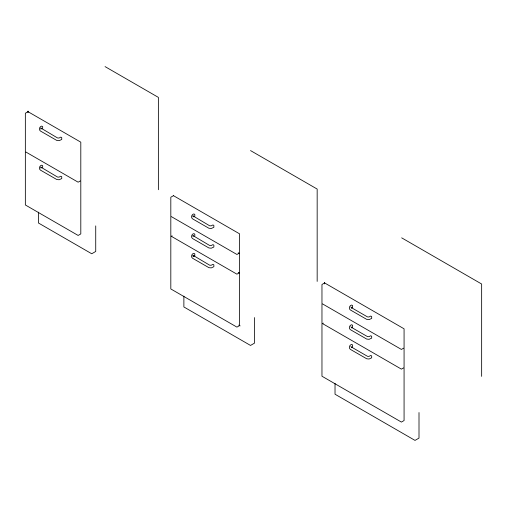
<?xml version="1.0" encoding="UTF-8"?>
<svg xmlns="http://www.w3.org/2000/svg" width="507" height="507" viewBox="0 0 507 507"><rect width="100%" height="100%" fill="white"/><g stroke="black" fill="none" stroke-linecap="round" stroke-linejoin="round"><path stroke-width="0.76" d="M172.146 235.85L170.815 236.617L170.815 288.952L236.927 327.123L239.589 325.583L239.589 273.248L238.227 272.462M193.471 256.472L194.802 255.705L194.802 253.855L193.87 253.316C191.614 253.627 190.664 257.005 192.54 258.247L208.909 267.664L211.267 267.899L213.865 266.707L213.865 264.863L212.934 264.324L211.172 265.269L209.67 265.193L193.034 255.319M323.295 323.117L321.964 323.884L321.964 376.219L401.405 422.084L404.073 420.544L404.073 368.215M351.288 308.186L352.625 307.419L352.625 305.569L351.687 305.03C349.437 305.341 348.48 308.719 350.356 309.954L366.726 319.372L369.083 319.613L371.682 318.421L371.682 316.577L370.75 316.038L368.988 316.983L367.486 316.907L351.288 307.572L350.85 306.881M351.288 327.89L352.625 327.116L352.625 325.272L351.687 324.733C349.437 325.044 348.48 328.422 350.356 329.658L366.726 339.075L369.083 339.316L371.682 338.125L371.682 336.274L370.75 335.735L368.988 336.68L367.486 336.604L351.288 327.275L350.85 326.584M351.288 347.587L352.625 346.82L352.625 344.975L351.687 344.437C349.437 344.741 348.48 348.125 350.356 349.361L366.726 358.779L369.083 359.019L371.682 357.822L371.682 355.977L370.75 355.439L368.988 356.383L367.486 356.307L351.288 346.972L350.85 346.281M105.057 66.601L158.374 97.382L158.374 189.732M250.521 150.579L317.167 189.06L317.167 281.41M401.677 237.846L481.65 284.021L481.65 376.371M238.227 252.765L239.589 253.551L239.589 272.633L236.927 274.173L170.815 236.002L170.815 216.92M238.765 325.101L240.122 325.887M193.034 215.919L209.67 225.786L211.172 225.862L212.934 224.924L213.865 225.463L213.865 227.307L211.267 228.499L208.909 228.258L192.54 218.84C190.664 217.604 191.614 214.227 193.87 213.916L194.802 214.455L194.802 216.305M193.034 235.616L209.67 245.489L211.172 245.565L212.934 244.621L213.865 245.16L213.865 247.01L211.267 248.202L208.909 247.961L192.54 238.543C190.664 237.308 191.614 233.923 193.87 233.619L194.802 234.158L194.802 236.002M40.909 128.087L57.544 137.961L59.046 138.037L60.808 137.093L61.74 137.631L61.74 139.476L59.142 140.667L56.784 140.433L40.414 131.015C38.538 129.773 39.489 126.395 41.745 126.085L42.677 126.623L42.677 128.474M40.909 167.183L57.544 177.051L59.046 177.127L60.808 176.189L61.74 176.728L61.74 178.572L59.142 179.763L56.784 179.522L40.414 170.105C38.538 168.869 39.489 165.491 41.745 165.181L42.677 165.719L42.677 167.57M419.004 412.54L419.004 438.092L415.005 440.399L335.026 394.224L335.026 383.387M404.073 348.512L404.073 367.6L401.405 369.134L321.964 323.27L321.964 304.187M324.632 282.329L324.632 283.907M254.52 317.578L254.52 343.125L250.521 345.438L183.876 306.957L183.876 296.12M193.034 215.767L193.034 216.996M193.034 235.463L193.034 236.699M193.034 255.167L193.034 256.548M95.728 225.9L95.728 251.453L91.729 253.76L38.412 222.979L38.412 212.135M80.803 181.265L80.803 233.904L78.135 235.444L25.35 204.967L25.35 152.328M40.909 127.935L40.909 129.317M40.909 167.031L40.909 168.261M28.018 111.084L28.018 112.662M28.018 111.698L25.35 113.238L25.35 151.713L78.135 182.19L80.803 180.65L80.803 142.169L28.018 111.698M173.476 195.677L170.815 197.217L170.815 216.305L236.927 254.476L239.589 252.936L239.589 233.847L173.476 195.677M324.632 282.944L321.964 284.484L321.964 303.573L401.405 349.437L404.073 347.897L404.073 328.809L324.632 282.944"/></g></svg>
